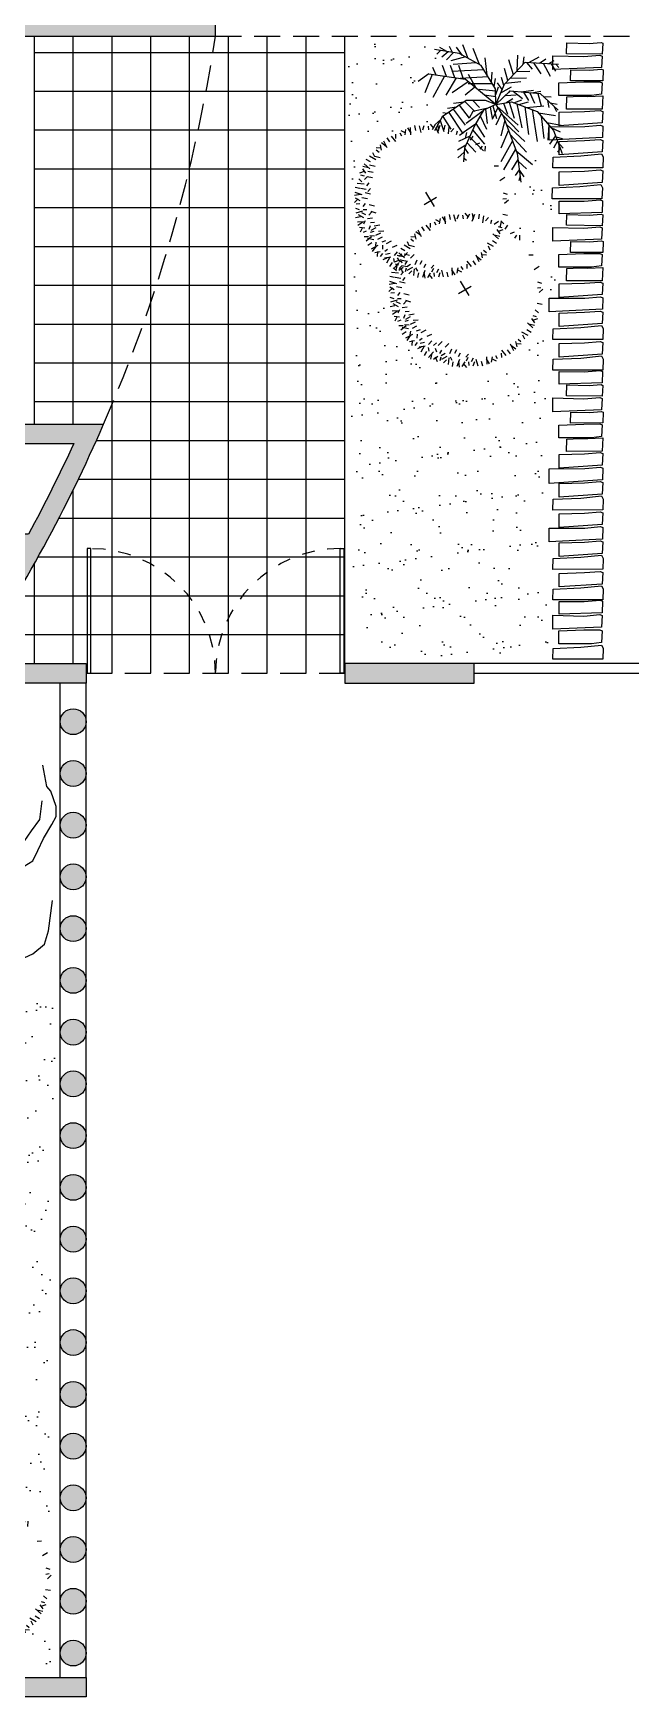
# Model space of a CAD drawing. Extents: x 2414.5 to 2499.6, y 2435.1 to 2467.4.
# Drawn here: x 2437.13 to 2441.75, y 2440.34 to 2453.2 of the extents above; entities that cross this region are included whole.
import ezdxf

# ---------------------------------------------------------------- set-up
doc = ezdxf.new("R2010")
doc.units = 0
doc.header["$LTSCALE"] = 4
doc.header["$MEASUREMENT"] = 0
doc.linetypes.add('HIDDEN2', pattern=[0.1875, 0.125, -0.0625])
doc.linetypes.add('OCULTA1', pattern=[0.15, 0.1, -0.05])
for name, color, linetype in [('calidad', 251, 'CONTINUOUS'), ('Muros', 2, 'CONTINUOUS'), ('Pisos', 8, 'CONTINUOUS'), ('PUERTA', 7, 'CONTINUOUS'), ('TREE', 7, 'CONTINUOUS')]:
    doc.layers.add(name, color=color, linetype=linetype)
pattern_1 = [(37.5, (0, 0), (-0.009449004, 0.289023565), [0, -0.228, 0, -0.255, 0, -0.24375]), (7.5, (0, 0), (0.265466506, 0.42332191), [0, -0.123, 0, -0.2055, 0, -0.07875]), (327.5, (-0.1845, 0), (0.46712128, 0.000848858), [0, -0.075, 0, -0.27, 0, -0.3525]), (317.5, (-0.1845, 0), (0.45091899, 0.131651335), [0, -0.0375, 0, -0.177, 0, -0.2025])]

# ---------------------------------------------------------------- blocks, each defined once
blk = doc.blocks.new('ARBOL-4')
at = {"layer": 'TREE', "color": 7, "linetype": 'ByBlock'}
for p, q in [((-0.212, 0.416), (-0.226, 0.444)), ((-0.175, 0.411), (-0.198, 0.45)), ((-0.171, 0.431), (-0.168, 0.459)), ((-0.132, 0.441), (-0.14, 0.462)), ((-0.133, 0.478), (-0.105, 0.46)), ((-0.102, 0.48), (-0.112, 0.447)), ((-0.087, 0.489), (-0.071, 0.454)), ((-0.073, 0.441), (-0.069, 0.49)), ((-0.036, 0.466), (-0.039, 0.497)), ((-0.004, 0.448), (-0.01, 0.492)), ((0.008, 0.465), (0.021, 0.489)), ((0.047, 0.459), (0.047, 0.482)), ((0.06, 0.493), (0.079, 0.466)), ((0.09, 0.483), (0.068, 0.457)), ((0.102, 0.436), (0.124, 0.48)), ((0.107, 0.486), (0.108, 0.448)), ((0.145, 0.445), (0.154, 0.475)), ((0.168, 0.416), (0.179, 0.46)), ((0.185, 0.427), (0.207, 0.445)), ((0.245, 0.433), (0.251, 0.401)), ((-0.354, 0.302), (-0.379, 0.322)), ((-0.322, 0.332), (-0.33, 0.359)), ((-0.29, 0.356), (-0.306, 0.373)), ((-0.305, 0.39), (-0.273, 0.383)), ((-0.278, 0.403), (-0.274, 0.37)), ((-0.267, 0.417), (-0.239, 0.391)), ((-0.236, 0.379), (-0.251, 0.425)), ((0.18, 0.401), (0.203, 0.415)), ((0.194, 0.365), (0.218, 0.373)), ((0.207, 0.381), (0.229, 0.395)), ((0.219, 0.407), (0.228, 0.428)), ((0.237, 0.333), (0.259, 0.347)), ((0.268, 0.413), (0.238, 0.397)), ((0.261, 0.365), (0.298, 0.397)), ((0.285, 0.409), (0.271, 0.373)), ((0.305, 0.357), (0.325, 0.381)), ((0.305, 0.321), (0.305, 0.344)), ((0.315, 0.321), (0.341, 0.357)), ((0.335, 0.325), (0.361, 0.333)), ((-0.431, 0.242), (-0.399, 0.249)), ((-0.404, 0.217), (-0.425, 0.226)), ((0.247, 0.301), (0.269, 0.315)), ((0.269, 0.242), (0.301, 0.25)), ((0.273, 0.282), (0.299, 0.302)), ((0.3, 0.208), (0.334, 0.219)), ((0.321, 0.308), (0.362, 0.307)), ((0.321, 0.285), (0.351, 0.287)), ((0.332, 0.255), (0.353, 0.267)), ((0.358, 0.293), (0.375, 0.309)), ((0.36, 0.224), (0.365, 0.248)), ((0.406, 0.28), (0.372, 0.277)), ((0.381, 0.238), (0.427, 0.254)), ((0.392, 0.307), (0.386, 0.275)), ((0.42, 0.27), (0.393, 0.242)), ((0.398, 0.198), (0.406, 0.22)), ((0.418, 0.214), (0.446, 0.229)), ((-0.425, 0.183), (-0.443, 0.204)), ((0.336, 0.198), (0.362, 0.204)), ((0.337, 0.136), (0.37, 0.132)), ((0.355, 0.172), (0.385, 0.182)), ((0.401, 0.158), (0.429, 0.15)), ((0.401, 0.127), (0.424, 0.131)), ((0.408, 0.18), (0.447, 0.166)), ((0.414, 0.177), (0.452, 0.2)), ((0.416, 0.088), (0.429, 0.109)), ((0.434, 0.173), (0.461, 0.17)), ((0.443, 0.134), (0.465, 0.143)), ((0.482, 0.104), (0.45, 0.114)), ((0.48, 0.135), (0.462, 0.108)), ((-0.462, 0.005), (-0.487, 0.019)), ((-0.483, 0.104), (-0.445, 0.106)), ((0.001, 0.04), (0.004, -0.068)), ((0.355, 0.093), (0.391, 0.092)), ((0.364, 0.013), (0.394, -0.002)), ((0.385, 0.072), (0.411, 0.069)), ((0.388, 0.013), (0.424, 0.012)), ((0.393, 0.041), (0.426, 0.04)), ((0.432, 0.012), (0.456, -0.005)), ((0.443, 0.075), (0.492, 0.072)), ((0.443, 0.05), (0.458, 0.068)), ((0.447, 0.03), (0.478, 0.003)), ((0.45, 0.006), (0.494, 0.013)), ((0.491, 0.09), (0.456, 0.074)), ((0.468, 0.039), (0.5, 0.042)), ((-0.039, -0.004), (0.054, -0.004)), ((0.367, -0.033), (0.4, -0.046)), ((0.385, -0.096), (0.415, -0.108)), ((0.388, -0.064), (0.411, -0.076)), ((0.398, -0.031), (0.434, -0.032)), ((0.421, -0.017), (0.444, -0.022)), ((0.423, -0.06), (0.442, -0.044)), ((0.435, -0.104), (0.455, -0.092)), ((0.439, -0.099), (0.482, -0.121)), ((0.488, -0.104), (0.45, -0.106)), ((0.486, -0.087), (0.459, -0.066)), ((0.461, -0.044), (0.484, -0.045)), ((0.467, -0.005), (0.492, -0.018)), ((0.495, -0.058), (0.468, -0.076)), ((-0.475, -0.135), (-0.457, -0.107)), ((-0.438, -0.134), (-0.46, -0.143)), ((-0.429, -0.173), (-0.457, -0.17)), ((-0.413, -0.214), (-0.441, -0.228)), ((0.335, -0.156), (0.361, -0.18)), ((0.348, -0.112), (0.371, -0.136)), ((0.371, -0.132), (0.395, -0.124)), ((0.378, -0.2), (0.401, -0.192)), ((0.391, -0.16), (0.411, -0.172)), ((0.411, -0.136), (0.428, -0.16)), ((0.418, -0.166), (0.462, -0.177)), ((0.43, -0.183), (0.447, -0.204)), ((0.432, -0.124), (0.452, -0.16)), ((0.448, -0.143), (0.478, -0.152)), ((-0.415, -0.27), (-0.389, -0.241)), ((-0.401, -0.28), (-0.367, -0.276)), ((-0.353, -0.293), (-0.37, -0.309)), ((-0.31, -0.321), (-0.337, -0.357)), ((0.255, -0.32), (0.281, -0.344)), ((0.291, -0.304), (0.315, -0.296)), ((0.301, -0.268), (0.325, -0.26)), ((0.318, -0.236), (0.345, -0.26)), ((0.323, -0.312), (0.359, -0.339)), ((0.328, -0.276), (0.355, -0.3)), ((0.351, -0.22), (0.378, -0.244)), ((0.359, -0.302), (0.383, -0.322)), ((0.367, -0.259), (0.399, -0.295)), ((0.411, -0.282), (0.375, -0.269)), ((0.415, -0.265), (0.399, -0.235)), ((0.435, -0.242), (0.403, -0.249)), ((0.409, -0.216), (0.43, -0.226)), ((-0.33, -0.325), (-0.357, -0.333)), ((-0.3, -0.357), (-0.32, -0.381)), ((-0.256, -0.365), (-0.293, -0.397)), ((-0.28, -0.409), (-0.267, -0.373)), ((-0.263, -0.413), (-0.233, -0.397)), ((-0.24, -0.433), (-0.246, -0.401)), ((-0.214, -0.406), (-0.223, -0.428)), ((-0.18, -0.427), (-0.202, -0.445)), ((-0.163, -0.416), (-0.174, -0.459)), ((0.148, -0.408), (0.174, -0.432)), ((0.179, -0.411), (0.202, -0.45)), ((0.204, -0.376), (0.231, -0.4)), ((0.216, -0.416), (0.231, -0.443)), ((0.235, -0.348), (0.261, -0.372)), ((0.24, -0.379), (0.256, -0.425)), ((0.272, -0.417), (0.244, -0.391)), ((0.31, -0.389), (0.278, -0.383)), ((0.282, -0.403), (0.279, -0.369)), ((0.281, -0.344), (0.305, -0.336)), ((0.295, -0.356), (0.311, -0.372)), ((0.327, -0.332), (0.335, -0.359)), ((-0.14, -0.445), (-0.15, -0.475)), ((-0.097, -0.436), (-0.119, -0.48)), ((-0.102, -0.486), (-0.103, -0.447)), ((-0.085, -0.483), (-0.063, -0.457)), ((-0.056, -0.493), (-0.074, -0.466)), ((-0.042, -0.458), (-0.043, -0.482)), ((-0.003, -0.465), (-0.016, -0.489)), ((0.008, -0.448), (0.015, -0.492)), ((0.041, -0.466), (0.044, -0.497)), ((0.077, -0.441), (0.074, -0.49)), ((0.092, -0.489), (0.076, -0.454)), ((0.107, -0.48), (0.117, -0.447)), ((0.137, -0.477), (0.11, -0.459)), ((0.137, -0.441), (0.145, -0.462)), ((0.175, -0.431), (0.172, -0.459))]:
    blk.add_line(p, q, dxfattribs=at)
blk = doc.blocks.new('ARBOL-8')
at = {"layer": 'TREE', "color": 7}
for points in [[(-0.298, 0.374), (-0.487, 0.403)], [(-0.443, 0.397), (-0.469, 0.369)], [(-0.394, 0.389), (-0.447, 0.419)], [(-0.383, 0.387), (-0.432, 0.346)], [(-0.35, 0.382), (-0.373, 0.427)], [(-0.271, 0.359), (-0.319, 0.423)], [(-0.227, 0.334), (-0.269, 0.441)], [(-0.141, 0.287), (-0.188, 0.412)], [(-0.475, 0.206), (-0.501, 0.264)], [(-0.396, 0.195), (-0.426, 0.281)], [(-0.342, 0.381), (-0.395, 0.324)], [(-0.33, 0.186), (-0.364, 0.281)], [(-0.249, 0.347), (-0.361, 0.316)], [(-0.169, 0.302), (-0.345, 0.289)], [(-0.264, 0.176), (-0.301, 0.281)], [(-0.128, 0.28), (-0.298, 0.374)], [(-0.016, 0.099), (-0.128, 0.28)], [(-0.082, 0.206), (-0.097, 0.339)], [(0.054, 0.137), (0.213, 0.306)], [(0.122, 0.209), (0.087, 0.324)], [(0.151, 0.239), (0.155, 0.361)], [(0.197, 0.289), (0.205, 0.348)], [(0.213, 0.306), (0.471, 0.29)], [(0.222, 0.305), (0.267, 0.251)], [(0.241, 0.304), (0.321, 0.348)], [(0.276, 0.302), (0.333, 0.217)], [(0.323, 0.299), (0.372, 0.333)], [(0.351, 0.298), (0.406, 0.199)], [(0.396, 0.295), (0.438, 0.318)], [(0.415, 0.294), (0.447, 0.238)], [(0.451, 0.292), (0.473, 0.266)], [(-0.533, 0.215), (-0.614, 0.156)], [(-0.507, 0.211), (-0.564, 0.068)], [(-0.533, 0.215), (-0.251, 0.174)], [(-0.411, 0.197), (-0.501, 0.032)], [(-0.32, 0.184), (-0.401, 0.05)], [(-0.107, 0.246), (-0.355, 0.234)], [(-0.228, 0.155), (-0.351, 0.068)], [(-0.074, 0.192), (-0.29, 0.179)], [(-0.013, -0.022), (-0.251, 0.174)], [(-0.04, 0.138), (-0.228, 0.139)], [(-0.167, 0.105), (-0.226, 0.21)], [(-0.048, 0.153), (-0.043, 0.23)], [(-0.026, 0.115), (-0.016, 0.181)], [(-0.013, -0.022), (0.054, 0.137)], [(0.036, 0.095), (-0.002, 0.147)], [(0.049, 0.126), (0.031, 0.189)], [(0.08, 0.164), (0.052, 0.257)], [(0.062, 0.145), (0.179, 0.156)], [(0.098, 0.183), (0.224, 0.184)], [(0.145, 0.233), (0.25, 0.238)], [(-0.243, 0.01), (-0.428, -0.116)], [(-0.253, 0.003), (-0.176, -0.074)], [(-0.176, 0.113), (-0.251, 0.05)], [(-0.094, 0.01), (-0.243, 0.01)], [(-0.191, 0.01), (-0.139, -0.043)], [(-0.015, 0.081), (-0.144, 0.095)], [(-0.014, 0.039), (-0.103, 0.051)], [(-0.013, -0.022), (-0.094, 0.01)], [(-0.013, -0.022), (-0.016, 0.099)], [(-0.015, 0.057), (0.007, 0.115)], [(-0.013, -0.022), (0.098, 0.084)], [(0.025, 0.068), (0.106, 0.115)], [(0.061, 0.049), (0.143, 0.054)], [(0.064, -0.008), (0.117, 0.026)], [(0.086, 0.072), (0.098, 0.084)], [(0.098, 0.084), (0.328, 0.063)], [(0.121, 0.082), (0.193, 0.026)], [(0.124, -0.007), (0.186, 0.016)], [(0.183, 0.076), (0.277, 0.091)], [(0.199, 0.075), (0.239, 0.01)], [(0.248, 0.07), (0.284, -0.011)], [(0.262, 0.069), (0.334, 0.083)], [(0.31, 0.064), (0.336, -0.032)], [(0.328, 0.063), (0.469, -0.064)], [(0.352, 0.041), (0.413, 0.038)], [(0.385, 0.011), (0.395, -0.043)], [(-0.429, -0.117), (-0.489, -0.225)], [(-0.389, -0.09), (-0.425, -0.086)], [(-0.423, -0.113), (-0.361, -0.211)], [(-0.319, -0.042), (-0.388, -0.052)], [(-0.378, -0.082), (-0.272, -0.243)], [(-0.343, -0.058), (-0.25, -0.18)], [(-0.26, -0.002), (-0.34, -0.014)], [(-0.297, -0.027), (-0.22, -0.127)], [(-0.113, -0.07), (-0.243, -0.169)], [(-0.191, -0.074), (-0.22, -0.127)], [(-0.076, -0.049), (-0.191, -0.074)], [(-0.109, -0.064), (-0.176, -0.18)], [(-0.135, -0.109), (-0.087, -0.211)], [(-0.013, -0.022), (-0.109, -0.064)], [(-0.095, -0.058), (-0.08, -0.169)], [(-0.058, -0.041), (-0.042, -0.127)], [(0.001, -0.044), (-0.042, -0.137)], [(-0.037, -0.032), (-0.008, -0.13)], [(-0.013, -0.022), (0.106, 0)], [(-0.013, -0.022), (0.046, -0.116)], [(0.03, -0.089), (-0.013, -0.18)], [(-0.006, -0.033), (0.158, -0.18)], [(0.039, -0.104), (0.165, -0.232)], [(0.046, -0.011), (0.076, -0.095)], [(0.046, -0.116), (0.15, -0.401)], [(0.089, -0.004), (0.128, -0.127)], [(0.106, 0), (0.306, -0.074)], [(0.149, -0.016), (0.187, -0.201)], [(0.165, -0.022), (0.239, 0)], [(0.209, -0.038), (0.239, -0.253)], [(0.224, -0.044), (0.358, -0.032)], [(0.268, -0.06), (0.306, -0.306)], [(0.306, -0.074), (0.432, -0.222)], [(0.315, -0.085), (0.447, -0.106)], [(0.336, -0.11), (0.358, -0.285)], [(0.407, -0.008), (0.459, -0.018)], [(0.435, -0.033), (0.454, -0.074)], [(-0.439, -0.136), (-0.486, -0.177)], [(-0.477, -0.203), (-0.458, -0.243)], [(-0.444, -0.145), (-0.415, -0.23)], [(-0.172, -0.172), (-0.272, -0.243)], [(-0.176, -0.18), (-0.257, -0.359)], [(-0.194, -0.218), (-0.102, -0.327)], [(-0.169, -0.168), (-0.102, -0.274)], [(0.056, -0.141), (0.024, -0.264)], [(0.084, -0.22), (0.024, -0.359)], [(0.068, -0.176), (0.21, -0.306)], [(0.097, -0.254), (0.224, -0.39)], [(0.379, -0.16), (0.491, -0.18)], [(0.396, -0.179), (0.387, -0.296)], [(0.412, -0.198), (0.484, -0.232)], [(0.432, -0.222), (0.499, -0.401)], [(-0.247, -0.335), (-0.31, -0.374)], [(-0.215, -0.265), (-0.302, -0.306)], [(-0.257, -0.359), (-0.265, -0.464)], [(-0.257, -0.359), (-0.228, -0.401)], [(-0.237, -0.314), (-0.169, -0.39)], [(-0.217, -0.27), (-0.109, -0.38)], [(0.115, -0.303), (0.024, -0.464)], [(0.137, -0.366), (0.046, -0.527)], [(0.143, -0.38), (0.269, -0.485)], [(0.447, -0.263), (0.402, -0.327)], [(0.462, -0.302), (0.432, -0.359)], [(0.45, -0.271), (0.499, -0.285)], [(0.483, -0.36), (0.462, -0.39)], [(0.466, -0.313), (0.506, -0.359)], [(-0.26, -0.39), (-0.309, -0.433)], [(-0.263, -0.432), (-0.241, -0.451)], [(0.156, -0.445), (0.106, -0.527)], [(0.15, -0.401), (0.18, -0.622)], [(0.158, -0.458), (0.224, -0.517)], [(0.167, -0.525), (0.135, -0.57)], [(0.174, -0.575), (0.165, -0.612)], [(0.168, -0.531), (0.202, -0.58)]]:
    blk.add_lwpolyline(points, dxfattribs=at)

msp = doc.modelspace()

# ---------------------------------------------------------------- hatches: boundary and pattern name
at = {"layer": 'calidad'}
for points in [[(2436.611, 2457.627), (2438.691, 2458.572), (2445.633, 2459.915), (2447.461, 2459.96), (2447.461, 2458.25), (2446.461, 2458.25), (2446.461, 2457.075), (2446.611, 2457.075), (2446.611, 2458.1), (2448.386, 2458.1), (2448.386, 2457.175), (2448.536, 2457.175), (2448.536, 2458.25), (2447.611, 2458.25), (2447.611, 2459.964), (2449.415, 2460.009), (2449.397, 2453.325), (2448.504, 2453.325), (2448.504, 2453.175), (2449.397, 2453.175), (2449.383, 2448.325), (2446.536, 2448.325), (2446.536, 2448.175), (2449.533, 2448.175), (2449.565, 2460.163), (2445.617, 2460.064), (2438.645, 2458.716), (2433.461, 2456.36), (2433.461, 2456.04), (2433.611, 2456.04), (2433.611, 2456.264), (2436.461, 2457.559), (2436.461, 2453.175), (2438.536, 2453.175), (2438.536, 2453.575), (2436.611, 2453.575)], [(2440.536, 2448.174), (2440.536, 2448.324), (2439.536, 2448.324), (2439.536, 2448.174)], [(2437.536, 2447.875, 1), (2437.336, 2447.875, 1)], [(2437.536, 2447.475, 1), (2437.336, 2447.475, 1)], [(2437.336, 2447.075, 1), (2437.536, 2447.075, 1)], [(2437.536, 2446.675, 1), (2437.336, 2446.675, 1)], [(2437.536, 2446.275, 1), (2437.336, 2446.275, 1)], [(2437.536, 2445.875, 1), (2437.336, 2445.875, 1)], [(2437.536, 2445.475, 1), (2437.336, 2445.475, 1)], [(2437.336, 2445.075, 1), (2437.536, 2445.075, 1)], [(2437.536, 2444.675, 1), (2437.336, 2444.675, 1)], [(2437.536, 2444.275, 1), (2437.336, 2444.275, 1)], [(2437.536, 2443.875, 1), (2437.336, 2443.875, 1)], [(2437.536, 2443.475, 1), (2437.336, 2443.475, 1)], [(2437.336, 2443.075, 1), (2437.536, 2443.075, 1)], [(2437.336, 2442.675, 1), (2437.536, 2442.675, 1)], [(2437.336, 2442.275, 1), (2437.536, 2442.275, 1)], [(2437.536, 2441.875, 1), (2437.336, 2441.875, 1)], [(2437.336, 2441.475, 1), (2437.536, 2441.475, 1)], [(2437.536, 2440.487), (2437.536, 2440.337), (2424.936, 2440.337), (2424.936, 2441.175), (2425.086, 2441.175), (2425.086, 2440.737), (2425.811, 2440.737), (2425.811, 2440.487), (2428.311, 2440.487), (2428.311, 2440.737), (2429.086, 2440.737), (2429.086, 2440.487)], [(2437.536, 2441.075, 1), (2437.336, 2441.075, 1)], [(2437.536, 2440.675, 1), (2437.336, 2440.675, 1)]]:
    msp.add_hatch(color=256, dxfattribs=at).paths.add_polyline_path(points)
h = msp.add_hatch(color=256, dxfattribs=at)
h.paths.add_polyline_path([(2435.611, 2447.189), (2435.723, 2447.089, 0.028563), (2436.563, 2448.174), (2437.536, 2448.174), (2437.536, 2448.324), (2436.664, 2448.324, 0.043911), (2437.671, 2450.175), (2436.536, 2450.175), (2436.536, 2449.15), (2435.761, 2449.15), (2435.761, 2449.6), (2435.611, 2449.6), (2435.611, 2449), (2436.536, 2449), (2436.536, 2448.403, -0.032181)])
h.paths.add_polyline_path([(2436.686, 2449.325), (2436.686, 2450.025), (2437.44, 2450.025, -0.016486), (2437.09, 2449.325)], flags=16)
at = {"layer": 'TREE'}
h = msp.add_hatch(dxfattribs=at)
h.set_pattern_fill('AR-SAND', color=256, scale=0.15, style=0)
h.set_pattern_definition(pattern_1)
h.paths.add_polyline_path([(2440.197, 2453.137), (2440.106, 2453.137), (2439.962, 2453.132), (2439.881, 2453.129), (2439.746, 2453.129), (2439.612, 2453.134), (2439.594, 2453.107), (2439.587, 2453.046), (2439.569, 2452.987), (2439.561, 2452.876), (2439.559, 2452.693), (2439.559, 2452.516), (2439.554, 2452.468), (2439.556, 2452.377), (2439.566, 2452.324), (2439.566, 2452.212), (2439.564, 2452.189), (2439.566, 2452.176), (2439.551, 2452.067), (2439.576, 2451.983), (2439.609, 2452.075), (2439.653, 2452.158), (2439.686, 2452.257), (2439.767, 2452.333), (2439.815, 2452.379), (2439.878, 2452.424), (2439.929, 2452.439), (2439.954, 2452.465), (2440.01, 2452.48), (2440.071, 2452.488), (2440.127, 2452.505), (2440.19, 2452.51), (2440.246, 2452.528), (2440.261, 2452.619), (2440.233, 2452.655), (2440.177, 2452.675), (2440.129, 2452.703), (2440.106, 2452.764), (2440.084, 2452.809), (2440.089, 2452.855), (2440.109, 2452.87), (2440.139, 2452.896), (2440.165, 2452.923), (2440.193, 2452.932), (2440.213, 2452.947), (2440.233, 2452.952), (2440.266, 2452.96), (2440.284, 2452.972), (2440.254, 2453.01), (2440.221, 2453.033), (2440.218, 2453.063), (2440.218, 2453.101), (2440.203, 2453.117)])
h = msp.add_hatch(dxfattribs=at)
h.set_pattern_fill('AR-SAND', color=256, scale=0.15, style=0)
h.set_pattern_definition(pattern_1)
h.paths.add_polyline_path([(2441.13, 2452.289), (2441.09, 2452.317), (2441.055, 2452.332), (2441.014, 2452.334), (2440.989, 2452.322), (2440.974, 2452.297), (2440.992, 2452.234), (2441.007, 2452.181), (2440.994, 2452.151), (2440.979, 2452.126), (2440.962, 2452.083), (2440.947, 2452.053), (2440.917, 2452.031), (2440.884, 2452.021), (2440.861, 2452.006), (2440.851, 2451.993), (2440.824, 2451.943), (2440.824, 2451.88), (2440.824, 2451.835), (2440.826, 2451.75), (2440.841, 2451.722), (2440.861, 2451.69), (2440.904, 2451.66), (2440.967, 2451.6), (2441.014, 2451.549), (2441.045, 2451.499), (2441.055, 2451.424), (2441.06, 2451.359), (2441.07, 2451.301), (2441.077, 2451.279), (2441.095, 2451.246), (2441.12, 2451.203), (2441.165, 2451.203), (2441.165, 2451.266), (2441.187, 2451.289), (2441.175, 2451.346), (2441.167, 2451.399), (2441.177, 2451.497), (2441.182, 2451.522), (2441.157, 2451.562), (2441.14, 2451.574), (2441.13, 2451.587), (2441.13, 2451.61), (2441.13, 2451.645), (2441.135, 2451.707), (2441.19, 2451.72), (2441.208, 2451.73), (2441.185, 2451.773), (2441.185, 2451.815), (2441.177, 2451.855), (2441.147, 2451.888), (2441.117, 2451.92), (2441.12, 2451.961), (2441.127, 2451.986), (2441.127, 2452.021), (2441.152, 2452.016), (2441.167, 2452.041), (2441.172, 2452.081), (2441.152, 2452.146), (2441.125, 2452.169), (2441.127, 2452.189), (2441.127, 2452.236), (2441.127, 2452.256)])
h = msp.add_hatch(dxfattribs=at)
h.set_pattern_fill('AR-SAND', color=256, scale=0.15, style=0)
h.set_pattern_definition(pattern_1)
h.paths.add_polyline_path([(2439.836, 2451.294), (2439.822, 2451.362), (2439.744, 2451.431), (2439.666, 2451.479), (2439.603, 2451.518), (2439.593, 2451.46), (2439.578, 2451.392), (2439.564, 2451.299), (2439.564, 2451.202), (2439.573, 2451.11), (2439.578, 2451.012), (2439.578, 2450.891), (2439.569, 2450.837), (2439.573, 2450.716), (2439.583, 2450.55), (2439.588, 2450.399), (2439.588, 2450.234), (2439.583, 2450.117), (2439.569, 2450.03), (2439.569, 2449.898), (2439.573, 2449.816), (2439.588, 2449.738), (2439.598, 2449.592), (2439.598, 2449.49), (2439.598, 2449.422), (2439.593, 2449.28), (2439.583, 2449.124), (2439.612, 2448.891), (2439.617, 2448.759), (2439.603, 2448.613), (2439.603, 2448.502), (2439.603, 2448.467), (2439.622, 2448.409), (2439.685, 2448.385), (2439.807, 2448.37), (2439.963, 2448.37), (2440.114, 2448.38), (2440.187, 2448.38), (2440.289, 2448.37), (2440.43, 2448.36), (2440.547, 2448.36), (2440.659, 2448.36), (2440.814, 2448.36), (2440.916, 2448.37), (2441.019, 2448.375), (2441.131, 2448.375), (2441.14, 2448.463), (2441.111, 2448.56), (2441.096, 2448.686), (2441.096, 2448.832), (2441.048, 2449.017), (2441.033, 2449.124), (2441.038, 2449.202), (2441.053, 2449.304), (2441.058, 2449.333), (2441.062, 2449.44), (2441.067, 2449.547), (2441.077, 2449.591), (2441.067, 2449.717), (2441.062, 2449.859), (2441.087, 2449.951), (2441.106, 2450.024), (2441.111, 2450.111), (2441.087, 2450.267), (2441.087, 2450.374), (2441.092, 2450.505), (2441.101, 2450.71), (2441.082, 2450.831), (2441.067, 2450.851), (2440.985, 2450.831), (2440.97, 2450.792), (2440.916, 2450.71), (2440.878, 2450.661), (2440.814, 2450.632), (2440.668, 2450.612), (2440.396, 2450.554), (2440.303, 2450.593), (2440.104, 2450.646), (2440.05, 2450.729), (2439.958, 2450.822), (2439.855, 2450.994), (2439.831, 2451.135)])
h = msp.add_hatch(dxfattribs=at)
h.set_pattern_fill('AR-SAND', color=256, scale=0.15, style=0)
h.set_pattern_definition(pattern_1)
h.paths.add_polyline_path([(2437.237, 2446.027), (2437.132, 2445.989), (2437.094, 2445.941), (2437.037, 2445.922), (2436.999, 2445.856), (2436.97, 2445.818), (2436.932, 2445.78), (2436.885, 2445.723), (2436.799, 2445.675), (2436.723, 2445.656), (2436.694, 2445.627), (2436.561, 2445.627), (2436.494, 2445.627), (2436.351, 2445.627), (2436.294, 2445.618), (2436.294, 2445.57), (2436.285, 2445.523), (2436.247, 2445.466), (2436.218, 2445.428), (2436.199, 2445.409), (2436.132, 2445.39), (2435.99, 2445.39), (2435.914, 2445.38), (2435.885, 2445.466), (2435.837, 2445.494), (2435.79, 2445.58), (2435.761, 2445.685), (2435.714, 2445.751), (2435.609, 2445.799), (2435.609, 2445.656), (2435.609, 2445.504), (2435.657, 2445.352), (2435.666, 2445.247), (2435.637, 2445.18), (2435.628, 2444.933), (2435.628, 2444.676), (2435.628, 2444.505), (2435.628, 2444.353), (2435.637, 2444.191), (2435.637, 2443.839), (2435.637, 2443.735), (2435.637, 2443.564), (2435.647, 2443.402), (2435.618, 2443.231), (2435.571, 2443.135), (2435.542, 2443.078), (2435.533, 2442.936), (2435.533, 2442.803), (2435.533, 2442.774), (2435.599, 2442.765), (2435.618, 2442.85), (2435.657, 2442.917), (2435.723, 2442.964), (2435.866, 2443.021), (2435.952, 2443.069), (2436.104, 2443.069), (2436.313, 2443.069), (2436.447, 2443.012), (2436.561, 2442.936), (2436.628, 2442.841), (2436.713, 2442.727), (2436.77, 2442.612), (2436.808, 2442.432), (2436.8, 2442.354), (2436.79, 2442.25), (2436.781, 2442.173), (2436.666, 2442.04), (2436.647, 2441.964), (2436.723, 2441.888), (2436.933, 2441.888), (2437.009, 2441.831), (2437.104, 2441.764), (2437.161, 2441.717), (2437.199, 2441.641), (2437.247, 2441.584), (2437.304, 2441.603), (2437.304, 2441.679), (2437.304, 2441.774), (2437.237, 2441.898), (2437.237, 2442.059), (2437.247, 2442.135), (2437.247, 2442.307), (2437.304, 2442.43), (2437.295, 2442.497), (2437.237, 2442.582), (2437.228, 2442.659), (2437.285, 2442.801), (2437.285, 2442.839), (2437.276, 2442.915), (2437.266, 2443.001), (2437.266, 2443.096), (2437.266, 2443.182), (2437.276, 2443.267), (2437.276, 2443.343), (2437.237, 2443.438), (2437.266, 2443.581), (2437.304, 2443.638), (2437.304, 2443.724), (2437.257, 2443.866), (2437.266, 2443.952), (2437.295, 2444.019), (2437.295, 2444.133), (2437.266, 2444.209), (2437.266, 2444.285), (2437.266, 2444.38), (2437.276, 2444.504), (2437.276, 2444.599), (2437.247, 2444.694), (2437.295, 2444.789), (2437.295, 2444.856), (2437.295, 2444.913), (2437.285, 2444.97), (2437.247, 2445.103), (2437.285, 2445.17), (2437.285, 2445.236), (2437.295, 2445.293), (2437.276, 2445.407), (2437.247, 2445.464), (2437.285, 2445.55), (2437.285, 2445.664), (2437.285, 2445.74), (2437.237, 2445.854), (2437.247, 2445.93)])
h = msp.add_hatch(dxfattribs=at)
h.set_pattern_fill('AR-SAND', color=256, scale=0.15, style=0)
h.set_pattern_definition(pattern_1)
h.paths.add_polyline_path([(2432.68, 2440.969), (2432.639, 2440.992), (2432.53, 2440.98), (2432.507, 2440.86), (2432.402, 2440.781), (2432.368, 2440.679), (2432.319, 2440.578), (2432.451, 2440.551), (2432.568, 2440.54), (2432.782, 2440.533), (2432.94, 2440.54), (2433.109, 2440.54), (2433.29, 2440.536), (2433.555, 2440.533), (2433.683, 2440.518), (2433.844, 2440.521), (2434.051, 2440.521), (2434.168, 2440.529), (2434.413, 2440.529), (2434.537, 2440.529), (2434.763, 2440.529), (2434.982, 2440.525), (2435.26, 2440.529), (2435.482, 2440.525), (2435.614, 2440.517), (2435.941, 2440.517), (2436.254, 2440.533), (2436.449, 2440.533), (2436.698, 2440.533), (2436.946, 2440.521), (2437.123, 2440.517), (2437.247, 2440.521), (2437.266, 2440.581), (2437.262, 2440.664), (2437.281, 2440.739), (2437.304, 2440.852), (2437.311, 2440.927), (2437.251, 2440.92), (2437.138, 2440.871), (2437.097, 2440.803), (2436.991, 2440.732), (2436.871, 2440.687), (2436.777, 2440.638), (2436.675, 2440.645), (2436.525, 2440.653), (2436.404, 2440.691), (2436.28, 2440.739), (2436.231, 2440.792), (2436.186, 2440.83), (2436.145, 2440.8), (2436.096, 2440.773), (2436.043, 2440.739), (2435.934, 2440.706), (2435.851, 2440.66), (2435.716, 2440.63), (2435.622, 2440.612), (2435.403, 2440.634), (2435.238, 2440.672), (2435.144, 2440.751), (2435.061, 2440.807), (2434.986, 2440.879), (2434.88, 2441.01), (2434.828, 2441.123), (2434.801, 2441.232), (2434.783, 2441.368), (2434.76, 2441.51), (2434.704, 2441.503), (2434.666, 2441.473), (2434.647, 2441.447), (2434.628, 2441.371), (2434.598, 2441.251), (2434.553, 2441.187), (2434.527, 2441.157), (2434.493, 2441.127), (2434.391, 2441.059), (2434.361, 2441.037), (2434.237, 2441.021), (2434.068, 2441.033), (2433.989, 2440.988), (2433.928, 2440.916), (2433.898, 2440.837), (2433.846, 2440.785), (2433.757, 2440.77), (2433.648, 2440.766), (2433.471, 2440.781), (2433.4, 2440.8), (2433.29, 2440.8), (2433.219, 2440.789), (2433.151, 2440.777), (2433.076, 2440.77), (2432.974, 2440.773), (2432.869, 2440.781), (2432.798, 2440.811), (2432.734, 2440.841), (2432.707, 2440.894), (2432.692, 2440.916)])

# ---------------------------------------------------------------- linework, layer by layer
at = {"layer": 'Muros', "color": 7, "linetype": 'OCULTA1', "ltscale": 0.5}
for p, q in [((2438.536, 2453.175), (2446.461, 2453.175)), ((2437.536, 2448.249), (2439.536, 2448.249))]:
    msp.add_line(p, q, dxfattribs=at)
at = {"layer": 'Muros'}
for p, q in [((2436.664, 2448.324), (2437.536, 2448.324)), ((2437.536, 2448.324), (2437.536, 2448.174)), ((2437.536, 2448.174), (2436.563, 2448.174))]:
    msp.add_line(p, q, dxfattribs=at)
at = {"layer": 'Muros', "color": 1, "ltscale": 0.5}
for p, q in [((2437.336, 2440.487), (2437.336, 2448.174)), ((2437.536, 2440.487), (2437.536, 2448.174))]:
    msp.add_line(p, q, dxfattribs=at)
at = {"layer": 'Muros'}
for points in [[(2445.617, 2460.064), (2438.645, 2458.716), (2433.461, 2456.36), (2433.461, 2456.04), (2433.611, 2456.04), (2433.611, 2456.264), (2436.461, 2457.559), (2436.461, 2453.175), (2438.536, 2453.175), (2438.536, 2453.575), (2436.611, 2453.575), (2436.611, 2457.627)], [(2436.536, 2450.175), (2437.671, 2450.175)]]:
    msp.add_lwpolyline(points, dxfattribs=at)
msp.add_lwpolyline([(2437.09, 2449.325), (2436.686, 2449.325), (2436.686, 2450.025), (2437.44, 2450.025, -0.016486)], format="xyb", close=True, dxfattribs=at)
for points in [[(2440.536, 2448.174), (2440.536, 2448.324), (2439.536, 2448.324), (2439.536, 2448.174)], [(2437.536, 2440.487), (2437.536, 2440.337), (2424.936, 2440.337), (2424.936, 2441.175), (2425.086, 2441.175), (2425.086, 2440.737), (2425.811, 2440.737), (2425.811, 2440.487), (2428.311, 2440.487), (2428.311, 2440.737), (2429.086, 2440.737), (2429.086, 2440.487)]]:
    msp.add_lwpolyline(points, close=True, dxfattribs=at)
at = {"layer": 'Muros', "color": 7}
msp.add_lwpolyline([(2440.536, 2448.249), (2443.749, 2448.249), (2443.749, 2448.324), (2440.536, 2448.324)], dxfattribs=at)
at = {"layer": 'Muros'}
for centre in [(2437.436, 2447.875), (2437.436, 2447.475), (2437.436, 2447.075), (2437.436, 2446.675), (2437.436, 2446.275), (2437.436, 2445.875), (2437.436, 2445.475), (2437.436, 2445.075), (2437.436, 2444.675), (2437.436, 2444.275), (2437.436, 2443.875), (2437.436, 2443.475), (2437.436, 2443.075), (2437.436, 2442.675), (2437.436, 2442.275), (2437.436, 2441.875), (2437.436, 2441.475), (2437.436, 2441.075), (2437.436, 2440.675)]:
    msp.add_circle(centre, 0.1, dxfattribs=at)
at = {"layer": 'Muros', "color": 7, "linetype": 'OCULTA1', "ltscale": 0.5}
msp.add_arc((2426.653, 2454.974), 12.018, 336.4627, 351.3891, dxfattribs=at)
at = {"layer": 'Muros'}
msp.add_arc((2426.653, 2454.974), 12.018, 326.4055, 336.4627, dxfattribs=at)
at = {"layer": 'Pisos'}
for p, q in [((2437.136, 2450.175), (2437.136, 2453.175)), ((2437.436, 2450.175), (2437.436, 2453.175)), ((2437.736, 2448.249), (2437.736, 2453.175)), ((2438.036, 2448.249), (2438.036, 2453.175)), ((2438.336, 2448.249), (2438.336, 2453.175)), ((2438.636, 2448.249), (2438.636, 2453.175)), ((2438.936, 2448.249), (2438.936, 2453.175)), ((2439.236, 2448.249), (2439.236, 2453.175)), ((2439.536, 2448.324), (2439.536, 2453.175)), ((2437.136, 2453.049), (2439.536, 2453.049)), ((2437.136, 2452.749), (2439.536, 2452.749)), ((2437.136, 2452.449), (2439.536, 2452.449)), ((2437.136, 2452.149), (2439.536, 2452.149)), ((2437.136, 2451.849), (2439.536, 2451.849)), ((2437.136, 2451.549), (2439.536, 2451.549)), ((2437.136, 2451.249), (2439.536, 2451.249)), ((2437.136, 2450.949), (2439.536, 2450.949)), ((2437.136, 2450.649), (2439.536, 2450.649)), ((2437.136, 2450.349), (2439.536, 2450.349)), ((2437.616, 2450.049), (2439.536, 2450.049)), ((2437.476, 2449.749), (2439.536, 2449.749)), ((2437.436, 2448.324), (2437.436, 2449.666)), ((2437.326, 2449.449), (2439.536, 2449.449)), ((2437.136, 2448.324), (2437.136, 2449.096)), ((2437.165, 2449.149), (2439.536, 2449.149)), ((2436.994, 2448.849), (2439.536, 2448.849)), ((2436.81, 2448.549), (2439.536, 2448.549))]:
    msp.add_line(p, q, dxfattribs=at)
at = {"layer": 'Pisos', "color": 7}
for points in [[(2441.249, 2453.039), (2441.252, 2453.124), (2441.425, 2453.118), (2441.517, 2453.126), (2441.53, 2453.12), (2441.526, 2453.036)], [(2441.143, 2452.916), (2441.143, 2453.023), (2441.384, 2453.016), (2441.506, 2453.028), (2441.525, 2453.02), (2441.52, 2452.931)], [(2441.279, 2452.828), (2441.282, 2452.913), (2441.428, 2452.911), (2441.52, 2452.919), (2441.534, 2452.913), (2441.53, 2452.829)], [(2441.189, 2452.715), (2441.189, 2452.814), (2441.384, 2452.821), (2441.506, 2452.822), (2441.525, 2452.814), (2441.52, 2452.725), (2441.442, 2452.715)], [(2441.249, 2452.609), (2441.252, 2452.705), (2441.35, 2452.71), (2441.414, 2452.708), (2441.53, 2452.714), (2441.526, 2452.611)], [(2441.193, 2452.481), (2441.193, 2452.586), (2441.388, 2452.591), (2441.51, 2452.6), (2441.529, 2452.592), (2441.524, 2452.504)], [(2441.115, 2452.37), (2441.115, 2452.474), (2441.391, 2452.476), (2441.513, 2452.487), (2441.531, 2452.479), (2441.527, 2452.39)], [(2441.193, 2452.257), (2441.193, 2452.361), (2441.388, 2452.367), (2441.51, 2452.376), (2441.529, 2452.368), (2441.524, 2452.279)], [(2441.144, 2452.156), (2441.147, 2452.24), (2441.359, 2452.249), (2441.52, 2452.265), (2441.534, 2452.241), (2441.53, 2452.157)], [(2441.193, 2452.02), (2441.193, 2452.125), (2441.388, 2452.131), (2441.51, 2452.14), (2441.529, 2452.132), (2441.524, 2452.043)], [(2441.138, 2451.917), (2441.14, 2452.002), (2441.352, 2452.011), (2441.514, 2452.027), (2441.527, 2452.002), (2441.523, 2451.918)], [(2441.193, 2451.801), (2441.193, 2451.9), (2441.387, 2451.898), (2441.51, 2451.909), (2441.528, 2451.901), (2441.524, 2451.812)], [(2441.249, 2451.712), (2441.252, 2451.797), (2441.425, 2451.791), (2441.517, 2451.799), (2441.53, 2451.793), (2441.526, 2451.709)], [(2441.143, 2451.589), (2441.143, 2451.696), (2441.384, 2451.689), (2441.506, 2451.701), (2441.525, 2451.693), (2441.52, 2451.604)], [(2441.189, 2451.388), (2441.189, 2451.487), (2441.384, 2451.494), (2441.506, 2451.495), (2441.525, 2451.487), (2441.52, 2451.398), (2441.442, 2451.388)], [(2441.279, 2451.501), (2441.282, 2451.586), (2441.428, 2451.584), (2441.52, 2451.592), (2441.534, 2451.586), (2441.53, 2451.502)], [(2441.249, 2451.282), (2441.252, 2451.378), (2441.35, 2451.383), (2441.414, 2451.381), (2441.53, 2451.387), (2441.526, 2451.284)], [(2441.193, 2451.154), (2441.193, 2451.259), (2441.388, 2451.264), (2441.51, 2451.273), (2441.529, 2451.265), (2441.524, 2451.177)], [(2441.115, 2451.043), (2441.115, 2451.148), (2441.391, 2451.149), (2441.513, 2451.16), (2441.531, 2451.152), (2441.527, 2451.063)], [(2441.193, 2450.93), (2441.193, 2451.034), (2441.388, 2451.04), (2441.51, 2451.049), (2441.529, 2451.041), (2441.524, 2450.952)], [(2441.144, 2450.829), (2441.147, 2450.913), (2441.359, 2450.922), (2441.52, 2450.938), (2441.534, 2450.914), (2441.53, 2450.83)], [(2441.193, 2450.693), (2441.193, 2450.798), (2441.388, 2450.804), (2441.51, 2450.813), (2441.529, 2450.805), (2441.524, 2450.716)], [(2441.144, 2450.592), (2441.147, 2450.677), (2441.359, 2450.686), (2441.52, 2450.702), (2441.534, 2450.677), (2441.53, 2450.593)], [(2441.193, 2450.483), (2441.193, 2450.582), (2441.387, 2450.579), (2441.51, 2450.591), (2441.528, 2450.583), (2441.524, 2450.494)], [(2441.249, 2450.394), (2441.252, 2450.478), (2441.425, 2450.473), (2441.517, 2450.481), (2441.53, 2450.475), (2441.526, 2450.391)], [(2441.143, 2450.271), (2441.143, 2450.378), (2441.384, 2450.371), (2441.506, 2450.382), (2441.525, 2450.374), (2441.52, 2450.285)], [(2441.279, 2450.183), (2441.282, 2450.268), (2441.428, 2450.266), (2441.52, 2450.274), (2441.534, 2450.268), (2441.53, 2450.184)], [(2441.189, 2450.07), (2441.189, 2450.168), (2441.384, 2450.176), (2441.506, 2450.177), (2441.525, 2450.169), (2441.52, 2450.08), (2441.442, 2450.07)], [(2441.193, 2449.836), (2441.193, 2449.94), (2441.388, 2449.946), (2441.51, 2449.955), (2441.529, 2449.947), (2441.524, 2449.858)], [(2441.249, 2449.963), (2441.252, 2450.06), (2441.35, 2450.065), (2441.414, 2450.063), (2441.53, 2450.069), (2441.526, 2449.966)], [(2441.115, 2449.716), (2441.115, 2449.829), (2441.391, 2449.831), (2441.513, 2449.842), (2441.531, 2449.834), (2441.527, 2449.745)], [(2441.193, 2449.611), (2441.193, 2449.716), (2441.388, 2449.722), (2441.51, 2449.731), (2441.529, 2449.723), (2441.524, 2449.634)], [(2441.144, 2449.51), (2441.147, 2449.595), (2441.359, 2449.604), (2441.52, 2449.62), (2441.534, 2449.595), (2441.53, 2449.512)], [(2441.193, 2449.377), (2441.193, 2449.482), (2441.388, 2449.488), (2441.51, 2449.497), (2441.529, 2449.489), (2441.524, 2449.4)], [(2441.115, 2449.266), (2441.115, 2449.371), (2441.391, 2449.372), (2441.513, 2449.383), (2441.531, 2449.375), (2441.527, 2449.286)], [(2441.193, 2449.153), (2441.193, 2449.258), (2441.388, 2449.263), (2441.51, 2449.272), (2441.529, 2449.264), (2441.524, 2449.176)], [(2441.144, 2449.052), (2441.147, 2449.137), (2441.359, 2449.146), (2441.52, 2449.162), (2441.534, 2449.137), (2441.53, 2449.053)], [(2441.144, 2448.816), (2441.147, 2448.9), (2441.359, 2448.909), (2441.52, 2448.925), (2441.534, 2448.901), (2441.53, 2448.817)], [(2441.193, 2448.917), (2441.193, 2449.021), (2441.388, 2449.027), (2441.51, 2449.036), (2441.529, 2449.028), (2441.524, 2448.939)], [(2441.193, 2448.706), (2441.193, 2448.805), (2441.387, 2448.803), (2441.51, 2448.814), (2441.528, 2448.806), (2441.524, 2448.717)], [(2441.143, 2448.591), (2441.143, 2448.698), (2441.384, 2448.691), (2441.506, 2448.703), (2441.525, 2448.695), (2441.52, 2448.606)], [(2441.189, 2448.478), (2441.189, 2448.576), (2441.384, 2448.584), (2441.506, 2448.585), (2441.525, 2448.577), (2441.52, 2448.488), (2441.442, 2448.478)], [(2441.144, 2448.357), (2441.147, 2448.441), (2441.359, 2448.45), (2441.52, 2448.466), (2441.534, 2448.442), (2441.53, 2448.358)]]:
    msp.add_lwpolyline(points, close=True, dxfattribs=at)
at = {"layer": 'PUERTA', "color": 1}
for points in [[(2437.536, 2448.249), (2437.572, 2448.249), (2437.572, 2449.213), (2437.545, 2449.213), (2437.545, 2448.249)], [(2439.536, 2448.249), (2439.5, 2448.249), (2439.5, 2449.213), (2439.527, 2449.213), (2439.527, 2448.249)]]:
    msp.add_lwpolyline(points, dxfattribs=at)
at = {"layer": 'PUERTA', "linetype": 'HIDDEN2', "ltscale": 0.2}
for centre, start, end in [((2437.572, 2448.249), 0.0019, 90), ((2439.5, 2448.249), 90, 179.9981)]:
    msp.add_arc(centre, 0.964, start, end, dxfattribs=at)
at = {"layer": 'TREE', "linetype": 'Continuous'}
for points in [[(2436.691, 2446.832), (2436.695, 2446.782), (2436.784, 2446.766), (2436.861, 2446.771), (2436.933, 2446.754), (2437.023, 2446.738), (2437.123, 2446.8), (2437.162, 2446.88), (2437.205, 2446.971), (2437.27, 2447.08), (2437.304, 2447.143), (2437.304, 2447.22), (2437.263, 2447.338), (2437.233, 2447.375), (2437.2, 2447.538)], [(2436.594, 2446.974), (2436.593, 2446.902), (2436.639, 2446.867), (2436.706, 2446.86), (2436.815, 2446.878), (2436.902, 2446.89), (2436.985, 2446.895), (2437.058, 2446.95), (2437.113, 2447.031), (2437.179, 2447.118), (2437.197, 2447.262)], [(2436.485, 2446.154), (2436.546, 2446.015), (2436.555, 2445.896), (2436.507, 2445.792), (2436.537, 2445.727), (2436.609, 2445.689), (2436.761, 2445.787), (2436.851, 2445.903), (2436.972, 2446.011), (2437.124, 2446.081), (2437.213, 2446.155), (2437.246, 2446.259), (2437.277, 2446.493)]]:
    msp.add_lwpolyline(points, dxfattribs=at)

# ---------------------------------------------------------------- block references
at = {"layer": 'TREE'}
msp.add_blockref('ARBOL-8', (2440.717, 2452.667), dxfattribs=at)
at = {"layer": 'TREE', "xscale": 1.199999999999974, "yscale": 1.199999999999818, "zscale": 1.2, "rotation": 209.9999999999957}
for p in [(2440.207, 2451.899), (2440.474, 2451.211), (2436.673, 2441.269)]:
    msp.add_blockref('ARBOL-4', p, dxfattribs=at)

doc.saveas('drawing.dxf')
